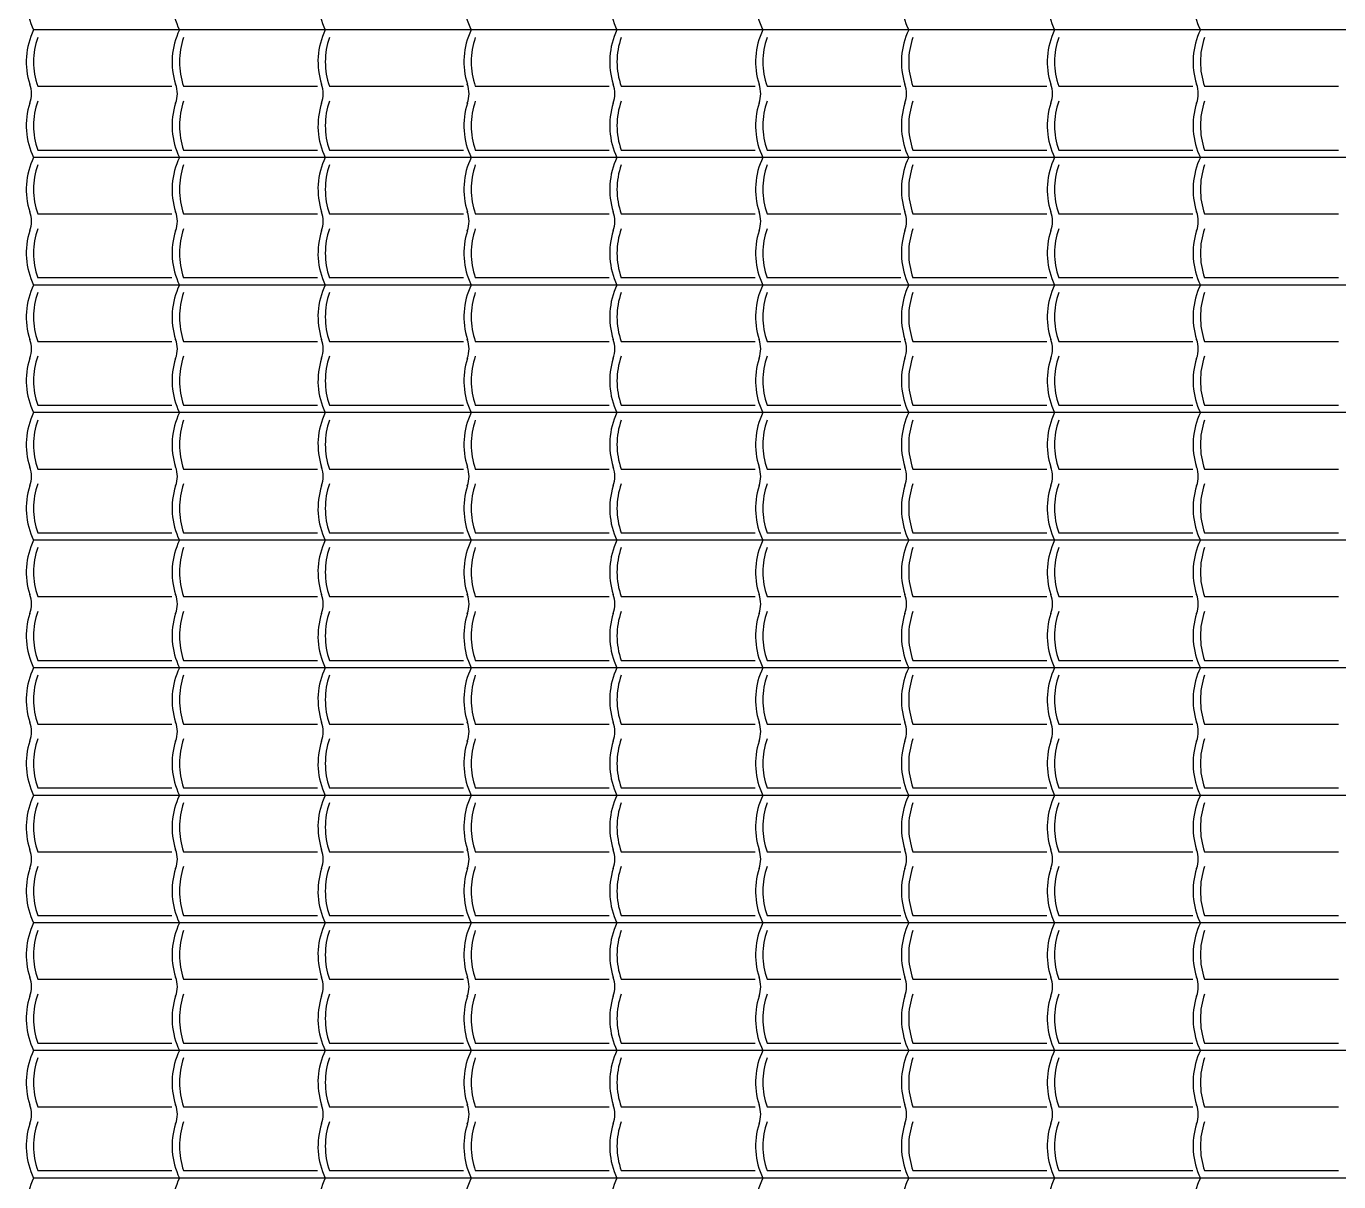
# Model space of a CAD drawing. Extents: x 110 to 239, y 112 to 239.
# Drawn here: x 109.92 to 145.92, y 175.47 to 207.18 of the extents above; entities that cross this region are included whole.
import ezdxf

# ---------------------------------------------------------------- set-up
doc = ezdxf.new("R2010")
doc.units = 0
doc.layers.get('0').update_dxf_attribs({"linetype": 'CONTINUOUS'})
doc.layers.add('ENGRAVE', color=4, linetype='CONTINUOUS')

msp = doc.modelspace()

# ---------------------------------------------------------------- linework, layer by layer
for centre, radius, start, end in [((111.938, 207.949), 2.014, 162.1899, 205.75), ((111.938, 206.199), 2.014, 154.25, 197.8101), ((109.34, 205.324), 0.727, 339.1427, 20.8573), ((111.938, 204.449), 2.014, 162.1899, 205.75), ((111.938, 202.699), 2.014, 154.25, 197.8101), ((109.34, 201.824), 0.727, 339.1427, 20.8573), ((111.938, 200.949), 2.014, 162.1899, 205.75), ((111.938, 199.199), 2.014, 154.25, 197.8101), ((109.34, 198.324), 0.727, 339.1427, 20.8573), ((111.938, 197.449), 2.014, 162.1899, 205.75), ((111.938, 195.699), 2.014, 154.25, 197.8101), ((109.34, 194.824), 0.727, 339.1427, 20.8573), ((111.938, 193.949), 2.014, 162.1899, 205.75), ((111.938, 192.199), 2.014, 154.25, 197.8101), ((109.34, 191.324), 0.727, 339.1427, 20.8573), ((111.938, 190.449), 2.014, 162.1899, 205.75), ((111.938, 188.699), 2.014, 154.25, 197.8101), ((109.34, 187.824), 0.727, 339.1427, 20.8573), ((111.938, 186.949), 2.014, 162.1899, 205.75), ((111.938, 185.199), 2.014, 154.25, 197.8101), ((109.34, 184.324), 0.727, 339.1427, 20.8573), ((111.938, 183.449), 2.014, 162.1899, 205.75), ((111.938, 181.699), 2.014, 154.25, 197.8101), ((109.34, 180.824), 0.727, 339.1427, 20.8573), ((111.938, 179.949), 2.014, 162.1899, 205.75), ((111.938, 178.199), 2.014, 154.25, 197.8101), ((109.34, 177.324), 0.727, 339.1427, 20.8573), ((111.938, 176.449), 2.014, 162.1899, 205.75), ((111.938, 174.699), 2.014, 154.25, 197.8101)]:
    msp.add_arc(centre, radius, start, end)
at = {"layer": 'ENGRAVE'}
for p, q in [((114.124, 207.074), (110.124, 207.074)), ((118.124, 207.074), (114.124, 207.074)), ((122.124, 207.074), (118.124, 207.074)), ((126.124, 207.074), (122.124, 207.074)), ((130.124, 207.074), (126.124, 207.074)), ((134.124, 207.074), (130.124, 207.074)), ((138.124, 207.074), (134.124, 207.074)), ((142.124, 207.074), (138.124, 207.074)), ((146.124, 207.074), (142.124, 207.074)), ((110.239, 205.528), (113.912, 205.528)), ((114.239, 205.528), (117.912, 205.528)), ((118.239, 205.528), (121.912, 205.528)), ((122.239, 205.528), (125.912, 205.528)), ((126.239, 205.528), (129.912, 205.528)), ((130.239, 205.528), (133.912, 205.528)), ((134.239, 205.528), (137.912, 205.528)), ((138.239, 205.528), (141.912, 205.528)), ((142.239, 205.528), (145.912, 205.528)), ((110.239, 203.778), (113.912, 203.778)), ((114.239, 203.778), (117.912, 203.778)), ((118.239, 203.778), (121.912, 203.778)), ((122.239, 203.778), (125.912, 203.778)), ((126.239, 203.778), (129.912, 203.778)), ((130.239, 203.778), (133.912, 203.778)), ((134.239, 203.778), (137.912, 203.778)), ((138.239, 203.778), (141.912, 203.778)), ((142.239, 203.778), (145.912, 203.778)), ((114.124, 203.574), (110.124, 203.574)), ((118.124, 203.574), (114.124, 203.574)), ((122.124, 203.574), (118.124, 203.574)), ((126.124, 203.574), (122.124, 203.574)), ((130.124, 203.574), (126.124, 203.574)), ((134.124, 203.574), (130.124, 203.574)), ((138.124, 203.574), (134.124, 203.574)), ((142.124, 203.574), (138.124, 203.574)), ((146.124, 203.574), (142.124, 203.574)), ((110.239, 202.028), (113.912, 202.028)), ((114.239, 202.028), (117.912, 202.028)), ((118.239, 202.028), (121.912, 202.028)), ((122.239, 202.028), (125.912, 202.028)), ((126.239, 202.028), (129.912, 202.028)), ((130.239, 202.028), (133.912, 202.028)), ((134.239, 202.028), (137.912, 202.028)), ((138.239, 202.028), (141.912, 202.028)), ((142.239, 202.028), (145.912, 202.028)), ((110.239, 200.278), (113.912, 200.278)), ((114.239, 200.278), (117.912, 200.278)), ((118.239, 200.278), (121.912, 200.278)), ((122.239, 200.278), (125.912, 200.278)), ((126.239, 200.278), (129.912, 200.278)), ((130.239, 200.278), (133.912, 200.278)), ((134.239, 200.278), (137.912, 200.278)), ((138.239, 200.278), (141.912, 200.278)), ((142.239, 200.278), (145.912, 200.278)), ((114.124, 200.074), (110.124, 200.074)), ((118.124, 200.074), (114.124, 200.074)), ((122.124, 200.074), (118.124, 200.074)), ((126.124, 200.074), (122.124, 200.074)), ((130.124, 200.074), (126.124, 200.074)), ((134.124, 200.074), (130.124, 200.074)), ((138.124, 200.074), (134.124, 200.074)), ((142.124, 200.074), (138.124, 200.074)), ((146.124, 200.074), (142.124, 200.074)), ((110.239, 198.528), (113.912, 198.528)), ((114.239, 198.528), (117.912, 198.528)), ((118.239, 198.528), (121.912, 198.528)), ((122.239, 198.528), (125.912, 198.528)), ((126.239, 198.528), (129.912, 198.528)), ((130.239, 198.528), (133.912, 198.528)), ((134.239, 198.528), (137.912, 198.528)), ((138.239, 198.528), (141.912, 198.528)), ((142.239, 198.528), (145.912, 198.528)), ((114.124, 196.574), (110.124, 196.574)), ((110.239, 196.778), (113.912, 196.778)), ((118.124, 196.574), (114.124, 196.574)), ((114.239, 196.778), (117.912, 196.778)), ((122.124, 196.574), (118.124, 196.574)), ((118.239, 196.778), (121.912, 196.778)), ((126.124, 196.574), (122.124, 196.574)), ((122.239, 196.778), (125.912, 196.778)), ((130.124, 196.574), (126.124, 196.574)), ((126.239, 196.778), (129.912, 196.778)), ((134.124, 196.574), (130.124, 196.574)), ((130.239, 196.778), (133.912, 196.778)), ((138.124, 196.574), (134.124, 196.574)), ((134.239, 196.778), (137.912, 196.778)), ((142.124, 196.574), (138.124, 196.574)), ((138.239, 196.778), (141.912, 196.778)), ((146.124, 196.574), (142.124, 196.574)), ((142.239, 196.778), (145.912, 196.778)), ((110.239, 195.028), (113.912, 195.028)), ((114.239, 195.028), (117.912, 195.028)), ((118.239, 195.028), (121.912, 195.028)), ((122.239, 195.028), (125.912, 195.028)), ((126.239, 195.028), (129.912, 195.028)), ((130.239, 195.028), (133.912, 195.028)), ((134.239, 195.028), (137.912, 195.028)), ((138.239, 195.028), (141.912, 195.028)), ((142.239, 195.028), (145.912, 195.028)), ((114.124, 193.074), (110.124, 193.074)), ((110.239, 193.278), (113.912, 193.278)), ((118.124, 193.074), (114.124, 193.074)), ((114.239, 193.278), (117.912, 193.278)), ((122.124, 193.074), (118.124, 193.074)), ((118.239, 193.278), (121.912, 193.278)), ((126.124, 193.074), (122.124, 193.074)), ((122.239, 193.278), (125.912, 193.278)), ((130.124, 193.074), (126.124, 193.074)), ((126.239, 193.278), (129.912, 193.278)), ((134.124, 193.074), (130.124, 193.074)), ((130.239, 193.278), (133.912, 193.278)), ((138.124, 193.074), (134.124, 193.074)), ((134.239, 193.278), (137.912, 193.278)), ((142.124, 193.074), (138.124, 193.074)), ((138.239, 193.278), (141.912, 193.278)), ((146.124, 193.074), (142.124, 193.074)), ((142.239, 193.278), (145.912, 193.278)), ((110.239, 191.528), (113.912, 191.528)), ((114.239, 191.528), (117.912, 191.528)), ((118.239, 191.528), (121.912, 191.528)), ((122.239, 191.528), (125.912, 191.528)), ((126.239, 191.528), (129.912, 191.528)), ((130.239, 191.528), (133.912, 191.528)), ((134.239, 191.528), (137.912, 191.528)), ((138.239, 191.528), (141.912, 191.528)), ((142.239, 191.528), (145.912, 191.528)), ((110.239, 189.778), (113.912, 189.778)), ((114.239, 189.778), (117.912, 189.778)), ((118.239, 189.778), (121.912, 189.778)), ((122.239, 189.778), (125.912, 189.778)), ((126.239, 189.778), (129.912, 189.778)), ((130.239, 189.778), (133.912, 189.778)), ((134.239, 189.778), (137.912, 189.778)), ((138.239, 189.778), (141.912, 189.778)), ((142.239, 189.778), (145.912, 189.778)), ((114.124, 189.574), (110.124, 189.574)), ((118.124, 189.574), (114.124, 189.574)), ((122.124, 189.574), (118.124, 189.574)), ((126.124, 189.574), (122.124, 189.574)), ((130.124, 189.574), (126.124, 189.574)), ((134.124, 189.574), (130.124, 189.574)), ((138.124, 189.574), (134.124, 189.574)), ((142.124, 189.574), (138.124, 189.574)), ((146.124, 189.574), (142.124, 189.574)), ((110.239, 188.028), (113.912, 188.028)), ((114.239, 188.028), (117.912, 188.028)), ((118.239, 188.028), (121.912, 188.028)), ((122.239, 188.028), (125.912, 188.028)), ((126.239, 188.028), (129.912, 188.028)), ((130.239, 188.028), (133.912, 188.028)), ((134.239, 188.028), (137.912, 188.028)), ((138.239, 188.028), (141.912, 188.028)), ((142.239, 188.028), (145.912, 188.028)), ((110.239, 186.278), (113.912, 186.278)), ((114.239, 186.278), (117.912, 186.278)), ((118.239, 186.278), (121.912, 186.278)), ((122.239, 186.278), (125.912, 186.278)), ((126.239, 186.278), (129.912, 186.278)), ((130.239, 186.278), (133.912, 186.278)), ((134.239, 186.278), (137.912, 186.278)), ((138.239, 186.278), (141.912, 186.278)), ((142.239, 186.278), (145.912, 186.278)), ((114.124, 186.074), (110.124, 186.074)), ((118.124, 186.074), (114.124, 186.074)), ((122.124, 186.074), (118.124, 186.074)), ((126.124, 186.074), (122.124, 186.074)), ((130.124, 186.074), (126.124, 186.074)), ((134.124, 186.074), (130.124, 186.074)), ((138.124, 186.074), (134.124, 186.074)), ((142.124, 186.074), (138.124, 186.074)), ((146.124, 186.074), (142.124, 186.074)), ((110.239, 184.528), (113.912, 184.528)), ((114.239, 184.528), (117.912, 184.528)), ((118.239, 184.528), (121.912, 184.528)), ((122.239, 184.528), (125.912, 184.528)), ((126.239, 184.528), (129.912, 184.528)), ((130.239, 184.528), (133.912, 184.528)), ((134.239, 184.528), (137.912, 184.528)), ((138.239, 184.528), (141.912, 184.528)), ((142.239, 184.528), (145.912, 184.528)), ((114.124, 182.574), (110.124, 182.574)), ((110.239, 182.778), (113.912, 182.778)), ((118.124, 182.574), (114.124, 182.574)), ((114.239, 182.778), (117.912, 182.778)), ((122.124, 182.574), (118.124, 182.574)), ((118.239, 182.778), (121.912, 182.778)), ((126.124, 182.574), (122.124, 182.574)), ((122.239, 182.778), (125.912, 182.778)), ((130.124, 182.574), (126.124, 182.574)), ((126.239, 182.778), (129.912, 182.778)), ((134.124, 182.574), (130.124, 182.574)), ((130.239, 182.778), (133.912, 182.778)), ((138.124, 182.574), (134.124, 182.574)), ((134.239, 182.778), (137.912, 182.778)), ((142.124, 182.574), (138.124, 182.574)), ((138.239, 182.778), (141.912, 182.778)), ((146.124, 182.574), (142.124, 182.574)), ((142.239, 182.778), (145.912, 182.778)), ((110.239, 181.028), (113.912, 181.028)), ((114.239, 181.028), (117.912, 181.028)), ((118.239, 181.028), (121.912, 181.028)), ((122.239, 181.028), (125.912, 181.028)), ((126.239, 181.028), (129.912, 181.028)), ((130.239, 181.028), (133.912, 181.028)), ((134.239, 181.028), (137.912, 181.028)), ((138.239, 181.028), (141.912, 181.028)), ((142.239, 181.028), (145.912, 181.028)), ((110.239, 179.278), (113.912, 179.278)), ((114.239, 179.278), (117.912, 179.278)), ((118.239, 179.278), (121.912, 179.278)), ((122.239, 179.278), (125.912, 179.278)), ((126.239, 179.278), (129.912, 179.278)), ((130.239, 179.278), (133.912, 179.278)), ((134.239, 179.278), (137.912, 179.278)), ((138.239, 179.278), (141.912, 179.278)), ((142.239, 179.278), (145.912, 179.278)), ((114.124, 179.074), (110.124, 179.074)), ((118.124, 179.074), (114.124, 179.074)), ((122.124, 179.074), (118.124, 179.074)), ((126.124, 179.074), (122.124, 179.074)), ((130.124, 179.074), (126.124, 179.074)), ((134.124, 179.074), (130.124, 179.074)), ((138.124, 179.074), (134.124, 179.074)), ((142.124, 179.074), (138.124, 179.074)), ((146.124, 179.074), (142.124, 179.074)), ((110.239, 177.528), (113.912, 177.528)), ((114.239, 177.528), (117.912, 177.528)), ((118.239, 177.528), (121.912, 177.528)), ((122.239, 177.528), (125.912, 177.528)), ((126.239, 177.528), (129.912, 177.528)), ((130.239, 177.528), (133.912, 177.528)), ((134.239, 177.528), (137.912, 177.528)), ((138.239, 177.528), (141.912, 177.528)), ((142.239, 177.528), (145.912, 177.528)), ((110.239, 175.778), (113.912, 175.778)), ((114.239, 175.778), (117.912, 175.778)), ((118.239, 175.778), (121.912, 175.778)), ((122.239, 175.778), (125.912, 175.778)), ((126.239, 175.778), (129.912, 175.778)), ((130.239, 175.778), (133.912, 175.778)), ((134.239, 175.778), (137.912, 175.778)), ((138.239, 175.778), (141.912, 175.778)), ((142.239, 175.778), (145.912, 175.778)), ((114.124, 175.574), (110.124, 175.574)), ((118.124, 175.574), (114.124, 175.574)), ((122.124, 175.574), (118.124, 175.574)), ((126.124, 175.574), (122.124, 175.574)), ((130.124, 175.574), (126.124, 175.574)), ((134.124, 175.574), (130.124, 175.574)), ((138.124, 175.574), (134.124, 175.574)), ((142.124, 175.574), (138.124, 175.574)), ((146.124, 175.574), (142.124, 175.574))]:
    msp.add_line(p, q, dxfattribs=at)
for centre, radius, start, end in [((115.938, 207.949), 2.014, 162.1899, 205.75), ((119.938, 207.949), 2.014, 162.1899, 205.75), ((123.938, 207.949), 2.014, 162.1899, 205.75), ((127.938, 207.949), 2.014, 162.1899, 205.75), ((131.938, 207.949), 2.014, 162.1899, 205.75), ((135.938, 207.949), 2.014, 162.1899, 205.75), ((139.938, 207.949), 2.014, 162.1899, 205.75), ((143.938, 207.949), 2.014, 162.1899, 205.75), ((115.938, 206.199), 2.014, 154.25, 197.8101), ((119.938, 206.199), 2.014, 154.25, 197.8101), ((123.938, 206.199), 2.014, 154.25, 197.8101), ((127.938, 206.199), 2.014, 154.25, 197.8101), ((131.938, 206.199), 2.014, 154.25, 197.8101), ((135.938, 206.199), 2.014, 154.25, 197.8101), ((139.938, 206.199), 2.014, 154.25, 197.8101), ((143.938, 206.199), 2.014, 154.25, 197.8101), ((112.138, 206.199), 2.014, 160.5202, 199.4798), ((116.138, 206.199), 2.014, 160.5202, 199.4798), ((120.138, 206.199), 2.014, 160.5202, 199.4798), ((124.138, 206.199), 2.014, 160.5202, 199.4798), ((128.138, 206.199), 2.014, 160.5202, 199.4798), ((132.138, 206.199), 2.014, 160.5202, 199.4798), ((136.138, 206.199), 2.014, 160.5202, 199.4798), ((140.138, 206.199), 2.014, 160.5202, 199.4798), ((144.138, 206.199), 2.014, 160.5202, 199.4798), ((113.34, 205.324), 0.727, 339.1427, 20.8573), ((117.34, 205.324), 0.727, 339.1427, 20.8573), ((121.34, 205.324), 0.727, 339.1427, 20.8573), ((125.34, 205.324), 0.727, 339.1427, 20.8573), ((129.34, 205.324), 0.727, 339.1427, 20.8573), ((133.34, 205.324), 0.727, 339.1427, 20.8573), ((137.34, 205.324), 0.727, 339.1427, 20.8573), ((141.34, 205.324), 0.727, 339.1427, 20.8573), ((112.138, 204.449), 2.014, 160.5202, 199.4798), ((115.938, 204.449), 2.014, 162.1899, 205.75), ((116.138, 204.449), 2.014, 160.5202, 199.4798), ((119.938, 204.449), 2.014, 162.1899, 205.75), ((120.138, 204.449), 2.014, 160.5202, 199.4798), ((123.938, 204.449), 2.014, 162.1899, 205.75), ((124.138, 204.449), 2.014, 160.5202, 199.4798), ((127.938, 204.449), 2.014, 162.1899, 205.75), ((128.138, 204.449), 2.014, 160.5202, 199.4798), ((131.938, 204.449), 2.014, 162.1899, 205.75), ((132.138, 204.449), 2.014, 160.5202, 199.4798), ((135.938, 204.449), 2.014, 162.1899, 205.75), ((136.138, 204.449), 2.014, 160.5202, 199.4798), ((139.938, 204.449), 2.014, 162.1899, 205.75), ((140.138, 204.449), 2.014, 160.5202, 199.4798), ((143.938, 204.449), 2.014, 162.1899, 205.75), ((144.138, 204.449), 2.014, 160.5202, 199.4798), ((112.138, 202.699), 2.014, 160.5202, 199.4798), ((115.938, 202.699), 2.014, 154.25, 197.8101), ((116.138, 202.699), 2.014, 160.5202, 199.4798), ((119.938, 202.699), 2.014, 154.25, 197.8101), ((120.138, 202.699), 2.014, 160.5202, 199.4798), ((123.938, 202.699), 2.014, 154.25, 197.8101), ((124.138, 202.699), 2.014, 160.5202, 199.4798), ((127.938, 202.699), 2.014, 154.25, 197.8101), ((128.138, 202.699), 2.014, 160.5202, 199.4798), ((131.938, 202.699), 2.014, 154.25, 197.8101), ((132.138, 202.699), 2.014, 160.5202, 199.4798), ((135.938, 202.699), 2.014, 154.25, 197.8101), ((136.138, 202.699), 2.014, 160.5202, 199.4798), ((139.938, 202.699), 2.014, 154.25, 197.8101), ((140.138, 202.699), 2.014, 160.5202, 199.4798), ((143.938, 202.699), 2.014, 154.25, 197.8101), ((144.138, 202.699), 2.014, 160.5202, 199.4798), ((113.34, 201.824), 0.727, 339.1427, 20.8573), ((117.34, 201.824), 0.727, 339.1427, 20.8573), ((121.34, 201.824), 0.727, 339.1427, 20.8573), ((125.34, 201.824), 0.727, 339.1427, 20.8573), ((129.34, 201.824), 0.727, 339.1427, 20.8573), ((133.34, 201.824), 0.727, 339.1427, 20.8573), ((137.34, 201.824), 0.727, 339.1427, 20.8573), ((141.34, 201.824), 0.727, 339.1427, 20.8573), ((112.138, 200.949), 2.014, 160.5202, 199.4798), ((116.138, 200.949), 2.014, 160.5202, 199.4798), ((120.138, 200.949), 2.014, 160.5202, 199.4798), ((124.138, 200.949), 2.014, 160.5202, 199.4798), ((128.138, 200.949), 2.014, 160.5202, 199.4798), ((132.138, 200.949), 2.014, 160.5202, 199.4798), ((136.138, 200.949), 2.014, 160.5202, 199.4798), ((140.138, 200.949), 2.014, 160.5202, 199.4798), ((144.138, 200.949), 2.014, 160.5202, 199.4798), ((115.938, 200.949), 2.014, 162.1899, 205.75), ((119.938, 200.949), 2.014, 162.1899, 205.75), ((123.938, 200.949), 2.014, 162.1899, 205.75), ((127.938, 200.949), 2.014, 162.1899, 205.75), ((131.938, 200.949), 2.014, 162.1899, 205.75), ((135.938, 200.949), 2.014, 162.1899, 205.75), ((139.938, 200.949), 2.014, 162.1899, 205.75), ((143.938, 200.949), 2.014, 162.1899, 205.75), ((112.138, 199.199), 2.014, 160.5202, 199.4798), ((115.938, 199.199), 2.014, 154.25, 197.8101), ((116.138, 199.199), 2.014, 160.5202, 199.4798), ((119.938, 199.199), 2.014, 154.25, 197.8101), ((120.138, 199.199), 2.014, 160.5202, 199.4798), ((123.938, 199.199), 2.014, 154.25, 197.8101), ((124.138, 199.199), 2.014, 160.5202, 199.4798), ((127.938, 199.199), 2.014, 154.25, 197.8101), ((128.138, 199.199), 2.014, 160.5202, 199.4798), ((131.938, 199.199), 2.014, 154.25, 197.8101), ((132.138, 199.199), 2.014, 160.5202, 199.4798), ((135.938, 199.199), 2.014, 154.25, 197.8101), ((136.138, 199.199), 2.014, 160.5202, 199.4798), ((139.938, 199.199), 2.014, 154.25, 197.8101), ((140.138, 199.199), 2.014, 160.5202, 199.4798), ((143.938, 199.199), 2.014, 154.25, 197.8101), ((144.138, 199.199), 2.014, 160.5202, 199.4798), ((113.34, 198.324), 0.727, 339.1427, 20.8573), ((117.34, 198.324), 0.727, 339.1427, 20.8573), ((121.34, 198.324), 0.727, 339.1427, 20.8573), ((125.34, 198.324), 0.727, 339.1427, 20.8573), ((129.34, 198.324), 0.727, 339.1427, 20.8573), ((133.34, 198.324), 0.727, 339.1427, 20.8573), ((137.34, 198.324), 0.727, 339.1427, 20.8573), ((141.34, 198.324), 0.727, 339.1427, 20.8573), ((112.138, 197.449), 2.014, 160.5202, 199.4798), ((115.938, 197.449), 2.014, 162.1899, 205.75), ((116.138, 197.449), 2.014, 160.5202, 199.4798), ((119.938, 197.449), 2.014, 162.1899, 205.75), ((120.138, 197.449), 2.014, 160.5202, 199.4798), ((123.938, 197.449), 2.014, 162.1899, 205.75), ((124.138, 197.449), 2.014, 160.5202, 199.4798), ((127.938, 197.449), 2.014, 162.1899, 205.75), ((128.138, 197.449), 2.014, 160.5202, 199.4798), ((131.938, 197.449), 2.014, 162.1899, 205.75), ((132.138, 197.449), 2.014, 160.5202, 199.4798), ((135.938, 197.449), 2.014, 162.1899, 205.75), ((136.138, 197.449), 2.014, 160.5202, 199.4798), ((139.938, 197.449), 2.014, 162.1899, 205.75), ((140.138, 197.449), 2.014, 160.5202, 199.4798), ((143.938, 197.449), 2.014, 162.1899, 205.75), ((144.138, 197.449), 2.014, 160.5202, 199.4798), ((115.938, 195.699), 2.014, 154.25, 197.8101), ((119.938, 195.699), 2.014, 154.25, 197.8101), ((123.938, 195.699), 2.014, 154.25, 197.8101), ((127.938, 195.699), 2.014, 154.25, 197.8101), ((131.938, 195.699), 2.014, 154.25, 197.8101), ((135.938, 195.699), 2.014, 154.25, 197.8101), ((139.938, 195.699), 2.014, 154.25, 197.8101), ((143.938, 195.699), 2.014, 154.25, 197.8101), ((112.138, 195.699), 2.014, 160.5202, 199.4798), ((116.138, 195.699), 2.014, 160.5202, 199.4798), ((120.138, 195.699), 2.014, 160.5202, 199.4798), ((124.138, 195.699), 2.014, 160.5202, 199.4798), ((128.138, 195.699), 2.014, 160.5202, 199.4798), ((132.138, 195.699), 2.014, 160.5202, 199.4798), ((136.138, 195.699), 2.014, 160.5202, 199.4798), ((140.138, 195.699), 2.014, 160.5202, 199.4798), ((144.138, 195.699), 2.014, 160.5202, 199.4798), ((113.34, 194.824), 0.727, 339.1427, 20.8573), ((117.34, 194.824), 0.727, 339.1427, 20.8573), ((121.34, 194.824), 0.727, 339.1427, 20.8573), ((125.34, 194.824), 0.727, 339.1427, 20.8573), ((129.34, 194.824), 0.727, 339.1427, 20.8573), ((133.34, 194.824), 0.727, 339.1427, 20.8573), ((137.34, 194.824), 0.727, 339.1427, 20.8573), ((141.34, 194.824), 0.727, 339.1427, 20.8573), ((112.138, 193.949), 2.014, 160.5202, 199.4798), ((115.938, 193.949), 2.014, 162.1899, 205.75), ((116.138, 193.949), 2.014, 160.5202, 199.4798), ((119.938, 193.949), 2.014, 162.1899, 205.75), ((120.138, 193.949), 2.014, 160.5202, 199.4798), ((123.938, 193.949), 2.014, 162.1899, 205.75), ((124.138, 193.949), 2.014, 160.5202, 199.4798), ((127.938, 193.949), 2.014, 162.1899, 205.75), ((128.138, 193.949), 2.014, 160.5202, 199.4798), ((131.938, 193.949), 2.014, 162.1899, 205.75), ((132.138, 193.949), 2.014, 160.5202, 199.4798), ((135.938, 193.949), 2.014, 162.1899, 205.75), ((136.138, 193.949), 2.014, 160.5202, 199.4798), ((139.938, 193.949), 2.014, 162.1899, 205.75), ((140.138, 193.949), 2.014, 160.5202, 199.4798), ((143.938, 193.949), 2.014, 162.1899, 205.75), ((144.138, 193.949), 2.014, 160.5202, 199.4798), ((115.938, 192.199), 2.014, 154.25, 197.8101), ((119.938, 192.199), 2.014, 154.25, 197.8101), ((123.938, 192.199), 2.014, 154.25, 197.8101), ((127.938, 192.199), 2.014, 154.25, 197.8101), ((131.938, 192.199), 2.014, 154.25, 197.8101), ((135.938, 192.199), 2.014, 154.25, 197.8101), ((139.938, 192.199), 2.014, 154.25, 197.8101), ((143.938, 192.199), 2.014, 154.25, 197.8101), ((112.138, 192.199), 2.014, 160.5202, 199.4798), ((116.138, 192.199), 2.014, 160.5202, 199.4798), ((120.138, 192.199), 2.014, 160.5202, 199.4798), ((124.138, 192.199), 2.014, 160.5202, 199.4798), ((128.138, 192.199), 2.014, 160.5202, 199.4798), ((132.138, 192.199), 2.014, 160.5202, 199.4798), ((136.138, 192.199), 2.014, 160.5202, 199.4798), ((140.138, 192.199), 2.014, 160.5202, 199.4798), ((144.138, 192.199), 2.014, 160.5202, 199.4798), ((113.34, 191.324), 0.727, 339.1427, 20.8573), ((117.34, 191.324), 0.727, 339.1427, 20.8573), ((121.34, 191.324), 0.727, 339.1427, 20.8573), ((125.34, 191.324), 0.727, 339.1427, 20.8573), ((129.34, 191.324), 0.727, 339.1427, 20.8573), ((133.34, 191.324), 0.727, 339.1427, 20.8573), ((137.34, 191.324), 0.727, 339.1427, 20.8573), ((141.34, 191.324), 0.727, 339.1427, 20.8573), ((112.138, 190.449), 2.014, 160.5202, 199.4798), ((115.938, 190.449), 2.014, 162.1899, 205.75), ((116.138, 190.449), 2.014, 160.5202, 199.4798), ((119.938, 190.449), 2.014, 162.1899, 205.75), ((120.138, 190.449), 2.014, 160.5202, 199.4798), ((123.938, 190.449), 2.014, 162.1899, 205.75), ((124.138, 190.449), 2.014, 160.5202, 199.4798), ((127.938, 190.449), 2.014, 162.1899, 205.75), ((128.138, 190.449), 2.014, 160.5202, 199.4798), ((131.938, 190.449), 2.014, 162.1899, 205.75), ((132.138, 190.449), 2.014, 160.5202, 199.4798), ((135.938, 190.449), 2.014, 162.1899, 205.75), ((136.138, 190.449), 2.014, 160.5202, 199.4798), ((139.938, 190.449), 2.014, 162.1899, 205.75), ((140.138, 190.449), 2.014, 160.5202, 199.4798), ((143.938, 190.449), 2.014, 162.1899, 205.75), ((144.138, 190.449), 2.014, 160.5202, 199.4798), ((112.138, 188.699), 2.014, 160.5202, 199.4798), ((115.938, 188.699), 2.014, 154.25, 197.8101), ((116.138, 188.699), 2.014, 160.5202, 199.4798), ((119.938, 188.699), 2.014, 154.25, 197.8101), ((120.138, 188.699), 2.014, 160.5202, 199.4798), ((123.938, 188.699), 2.014, 154.25, 197.8101), ((124.138, 188.699), 2.014, 160.5202, 199.4798), ((127.938, 188.699), 2.014, 154.25, 197.8101), ((128.138, 188.699), 2.014, 160.5202, 199.4798), ((131.938, 188.699), 2.014, 154.25, 197.8101), ((132.138, 188.699), 2.014, 160.5202, 199.4798), ((135.938, 188.699), 2.014, 154.25, 197.8101), ((136.138, 188.699), 2.014, 160.5202, 199.4798), ((139.938, 188.699), 2.014, 154.25, 197.8101), ((140.138, 188.699), 2.014, 160.5202, 199.4798), ((143.938, 188.699), 2.014, 154.25, 197.8101), ((144.138, 188.699), 2.014, 160.5202, 199.4798), ((113.34, 187.824), 0.727, 339.1427, 20.8573), ((117.34, 187.824), 0.727, 339.1427, 20.8573), ((121.34, 187.824), 0.727, 339.1427, 20.8573), ((125.34, 187.824), 0.727, 339.1427, 20.8573), ((129.34, 187.824), 0.727, 339.1427, 20.8573), ((133.34, 187.824), 0.727, 339.1427, 20.8573), ((137.34, 187.824), 0.727, 339.1427, 20.8573), ((141.34, 187.824), 0.727, 339.1427, 20.8573), ((112.138, 186.949), 2.014, 160.5202, 199.4798), ((115.938, 186.949), 2.014, 162.1899, 205.75), ((116.138, 186.949), 2.014, 160.5202, 199.4798), ((119.938, 186.949), 2.014, 162.1899, 205.75), ((120.138, 186.949), 2.014, 160.5202, 199.4798), ((123.938, 186.949), 2.014, 162.1899, 205.75), ((124.138, 186.949), 2.014, 160.5202, 199.4798), ((127.938, 186.949), 2.014, 162.1899, 205.75), ((128.138, 186.949), 2.014, 160.5202, 199.4798), ((131.938, 186.949), 2.014, 162.1899, 205.75), ((132.138, 186.949), 2.014, 160.5202, 199.4798), ((135.938, 186.949), 2.014, 162.1899, 205.75), ((136.138, 186.949), 2.014, 160.5202, 199.4798), ((139.938, 186.949), 2.014, 162.1899, 205.75), ((140.138, 186.949), 2.014, 160.5202, 199.4798), ((143.938, 186.949), 2.014, 162.1899, 205.75), ((144.138, 186.949), 2.014, 160.5202, 199.4798), ((112.138, 185.199), 2.014, 160.5202, 199.4798), ((115.938, 185.199), 2.014, 154.25, 197.8101), ((116.138, 185.199), 2.014, 160.5202, 199.4798), ((119.938, 185.199), 2.014, 154.25, 197.8101), ((120.138, 185.199), 2.014, 160.5202, 199.4798), ((123.938, 185.199), 2.014, 154.25, 197.8101), ((124.138, 185.199), 2.014, 160.5202, 199.4798), ((127.938, 185.199), 2.014, 154.25, 197.8101), ((128.138, 185.199), 2.014, 160.5202, 199.4798), ((131.938, 185.199), 2.014, 154.25, 197.8101), ((132.138, 185.199), 2.014, 160.5202, 199.4798), ((135.938, 185.199), 2.014, 154.25, 197.8101), ((136.138, 185.199), 2.014, 160.5202, 199.4798), ((139.938, 185.199), 2.014, 154.25, 197.8101), ((140.138, 185.199), 2.014, 160.5202, 199.4798), ((143.938, 185.199), 2.014, 154.25, 197.8101), ((144.138, 185.199), 2.014, 160.5202, 199.4798), ((113.34, 184.324), 0.727, 339.1427, 20.8573), ((117.34, 184.324), 0.727, 339.1427, 20.8573), ((121.34, 184.324), 0.727, 339.1427, 20.8573), ((125.34, 184.324), 0.727, 339.1427, 20.8573), ((129.34, 184.324), 0.727, 339.1427, 20.8573), ((133.34, 184.324), 0.727, 339.1427, 20.8573), ((137.34, 184.324), 0.727, 339.1427, 20.8573), ((141.34, 184.324), 0.727, 339.1427, 20.8573), ((112.138, 183.449), 2.014, 160.5202, 199.4798), ((115.938, 183.449), 2.014, 162.1899, 205.75), ((116.138, 183.449), 2.014, 160.5202, 199.4798), ((119.938, 183.449), 2.014, 162.1899, 205.75), ((120.138, 183.449), 2.014, 160.5202, 199.4798), ((123.938, 183.449), 2.014, 162.1899, 205.75), ((124.138, 183.449), 2.014, 160.5202, 199.4798), ((127.938, 183.449), 2.014, 162.1899, 205.75), ((128.138, 183.449), 2.014, 160.5202, 199.4798), ((131.938, 183.449), 2.014, 162.1899, 205.75), ((132.138, 183.449), 2.014, 160.5202, 199.4798), ((135.938, 183.449), 2.014, 162.1899, 205.75), ((136.138, 183.449), 2.014, 160.5202, 199.4798), ((139.938, 183.449), 2.014, 162.1899, 205.75), ((140.138, 183.449), 2.014, 160.5202, 199.4798), ((143.938, 183.449), 2.014, 162.1899, 205.75), ((144.138, 183.449), 2.014, 160.5202, 199.4798), ((115.938, 181.699), 2.014, 154.25, 197.8101), ((119.938, 181.699), 2.014, 154.25, 197.8101), ((123.938, 181.699), 2.014, 154.25, 197.8101), ((127.938, 181.699), 2.014, 154.25, 197.8101), ((131.938, 181.699), 2.014, 154.25, 197.8101), ((135.938, 181.699), 2.014, 154.25, 197.8101), ((139.938, 181.699), 2.014, 154.25, 197.8101), ((143.938, 181.699), 2.014, 154.25, 197.8101), ((112.138, 181.699), 2.014, 160.5202, 199.4798), ((116.138, 181.699), 2.014, 160.5202, 199.4798), ((120.138, 181.699), 2.014, 160.5202, 199.4798), ((124.138, 181.699), 2.014, 160.5202, 199.4798), ((128.138, 181.699), 2.014, 160.5202, 199.4798), ((132.138, 181.699), 2.014, 160.5202, 199.4798), ((136.138, 181.699), 2.014, 160.5202, 199.4798), ((140.138, 181.699), 2.014, 160.5202, 199.4798), ((144.138, 181.699), 2.014, 160.5202, 199.4798), ((113.34, 180.824), 0.727, 339.1427, 20.8573), ((117.34, 180.824), 0.727, 339.1427, 20.8573), ((121.34, 180.824), 0.727, 339.1427, 20.8573), ((125.34, 180.824), 0.727, 339.1427, 20.8573), ((129.34, 180.824), 0.727, 339.1427, 20.8573), ((133.34, 180.824), 0.727, 339.1427, 20.8573), ((137.34, 180.824), 0.727, 339.1427, 20.8573), ((141.34, 180.824), 0.727, 339.1427, 20.8573), ((112.138, 179.949), 2.014, 160.5202, 199.4798), ((115.938, 179.949), 2.014, 162.1899, 205.75), ((116.138, 179.949), 2.014, 160.5202, 199.4798), ((119.938, 179.949), 2.014, 162.1899, 205.75), ((120.138, 179.949), 2.014, 160.5202, 199.4798), ((123.938, 179.949), 2.014, 162.1899, 205.75), ((124.138, 179.949), 2.014, 160.5202, 199.4798), ((127.938, 179.949), 2.014, 162.1899, 205.75), ((128.138, 179.949), 2.014, 160.5202, 199.4798), ((131.938, 179.949), 2.014, 162.1899, 205.75), ((132.138, 179.949), 2.014, 160.5202, 199.4798), ((135.938, 179.949), 2.014, 162.1899, 205.75), ((136.138, 179.949), 2.014, 160.5202, 199.4798), ((139.938, 179.949), 2.014, 162.1899, 205.75), ((140.138, 179.949), 2.014, 160.5202, 199.4798), ((143.938, 179.949), 2.014, 162.1899, 205.75), ((144.138, 179.949), 2.014, 160.5202, 199.4798), ((115.938, 178.199), 2.014, 154.25, 197.8101), ((119.938, 178.199), 2.014, 154.25, 197.8101), ((123.938, 178.199), 2.014, 154.25, 197.8101), ((127.938, 178.199), 2.014, 154.25, 197.8101), ((131.938, 178.199), 2.014, 154.25, 197.8101), ((135.938, 178.199), 2.014, 154.25, 197.8101), ((139.938, 178.199), 2.014, 154.25, 197.8101), ((143.938, 178.199), 2.014, 154.25, 197.8101), ((112.138, 178.199), 2.014, 160.5202, 199.4798), ((116.138, 178.199), 2.014, 160.5202, 199.4798), ((120.138, 178.199), 2.014, 160.5202, 199.4798), ((124.138, 178.199), 2.014, 160.5202, 199.4798), ((128.138, 178.199), 2.014, 160.5202, 199.4798), ((132.138, 178.199), 2.014, 160.5202, 199.4798), ((136.138, 178.199), 2.014, 160.5202, 199.4798), ((140.138, 178.199), 2.014, 160.5202, 199.4798), ((144.138, 178.199), 2.014, 160.5202, 199.4798), ((113.34, 177.324), 0.727, 339.1427, 20.8573), ((117.34, 177.324), 0.727, 339.1427, 20.8573), ((121.34, 177.324), 0.727, 339.1427, 20.8573), ((125.34, 177.324), 0.727, 339.1427, 20.8573), ((129.34, 177.324), 0.727, 339.1427, 20.8573), ((133.34, 177.324), 0.727, 339.1427, 20.8573), ((137.34, 177.324), 0.727, 339.1427, 20.8573), ((141.34, 177.324), 0.727, 339.1427, 20.8573), ((112.138, 176.449), 2.014, 160.5202, 199.4798), ((116.138, 176.449), 2.014, 160.5202, 199.4798), ((120.138, 176.449), 2.014, 160.5202, 199.4798), ((124.138, 176.449), 2.014, 160.5202, 199.4798), ((128.138, 176.449), 2.014, 160.5202, 199.4798), ((132.138, 176.449), 2.014, 160.5202, 199.4798), ((136.138, 176.449), 2.014, 160.5202, 199.4798), ((140.138, 176.449), 2.014, 160.5202, 199.4798), ((144.138, 176.449), 2.014, 160.5202, 199.4798), ((115.938, 176.449), 2.014, 162.1899, 205.75), ((119.938, 176.449), 2.014, 162.1899, 205.75), ((123.938, 176.449), 2.014, 162.1899, 205.75), ((127.938, 176.449), 2.014, 162.1899, 205.75), ((131.938, 176.449), 2.014, 162.1899, 205.75), ((135.938, 176.449), 2.014, 162.1899, 205.75), ((139.938, 176.449), 2.014, 162.1899, 205.75), ((143.938, 176.449), 2.014, 162.1899, 205.75), ((115.938, 174.699), 2.014, 154.25, 197.8101), ((119.938, 174.699), 2.014, 154.25, 197.8101), ((123.938, 174.699), 2.014, 154.25, 197.8101), ((127.938, 174.699), 2.014, 154.25, 197.8101), ((131.938, 174.699), 2.014, 154.25, 197.8101), ((135.938, 174.699), 2.014, 154.25, 197.8101), ((139.938, 174.699), 2.014, 154.25, 197.8101), ((143.938, 174.699), 2.014, 154.25, 197.8101)]:
    msp.add_arc(centre, radius, start, end, dxfattribs=at)

doc.saveas('drawing.dxf')
